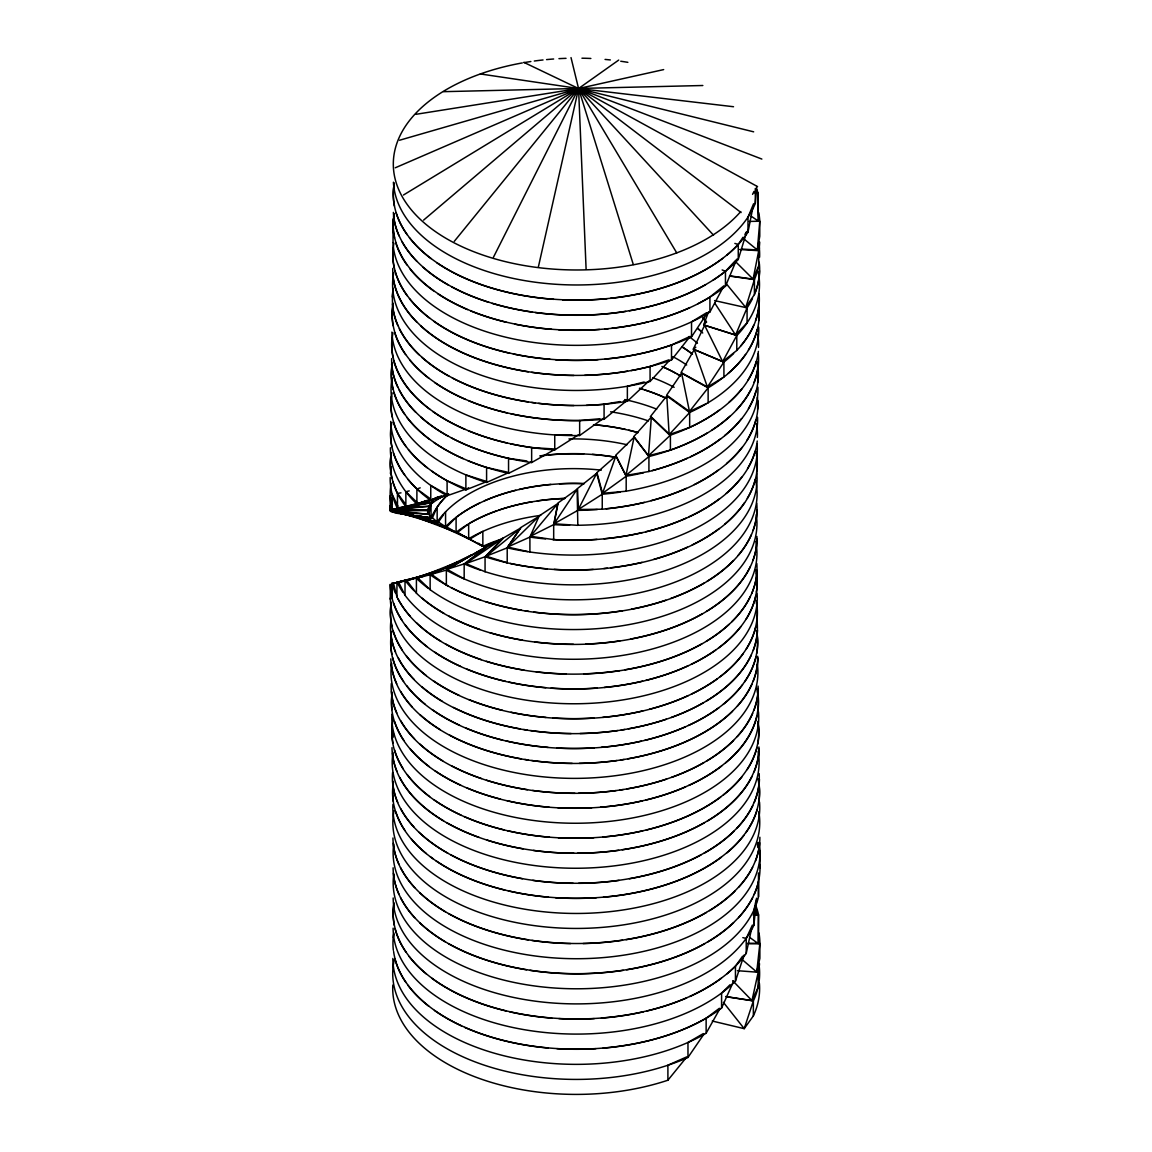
<?xml version="1.0" encoding="UTF-8"?>
<svg xmlns="http://www.w3.org/2000/svg" width="1152" height="1152" viewBox="0 0 1152 1152"><rect width="100%" height="100%" fill="white"/><g stroke="black" fill="none" stroke-linecap="round" stroke-linejoin="round"><path stroke-width="1.5" d="M393.782 874.195A183.456 105.912 0 0 0 557.107 988.186A183.456 105.912 0 0 0 758.491 896.702L758.491 872.986M753.278 915.264L758.477 914.89L758.39 943.69L747.994 943.661M670.406 450.144L670.406 435.154L651.341 417.053L648.49 455.717L670.406 450.144A183.456 105.912 0 0 0 758.275 353.794M393.408 182.189A183.456 105.912 0 0 0 558.23 284.429A183.456 105.912 0 0 0 755.309 203.414L756.734 186.509M393.178 897.97A183.456 105.912 0 0 0 552.686 1002.989A183.456 105.912 0 0 0 753.826 925.387L756.763 898.387M741.974 959.429L756.749 972.043L759.874 943.358A183.456 105.912 0 0 0 758.981 933.005M448.402 494.194A146.765 84.73 0 0 0 431.035 518.141L428.904 514.152L430.733 504.734M557.77 503.582L553.68 524.635L553.68 539.611L530.438 536.285L557.77 503.582L539.179 515.909L529.906 537.091L529.906 552.067L507.614 547.027L520.891 527.472L538.718 516.528L507.614 547.027L529.906 537.091A183.456 105.912 0 0 0 545.558 538.92M747.994 232.157L753.595 203.746L747.994 217.181L747.994 232.157A183.456 105.912 0 0 1 533.837 297.13A183.456 105.912 0 0 1 394.33 183.024M390.974 595.814L390.269 599.256L390.269 584.266A183.456 105.912 0 0 0 391.061 592.891M648.922 471.514L648.922 456.538L634.118 437.155L625.939 475.402L648.922 471.514A183.456 105.912 0 0 0 757.008 361.814M746.222 953.424L752.386 925.085L746.222 938.448L746.222 953.424A183.456 105.912 0 0 1 532.325 1015.848A183.456 105.912 0 0 1 394.013 902.851A183.456 105.912 0 0 0 394.315 925.286M538.416 266.774L578.563 88.531L571.018 57.6M756.562 898.416L753.826 910.411L753.826 925.387M756.749 972.043L759.874 958.334L759.874 943.358L747.634 943.358M393.365 212.386A183.456 105.912 0 0 0 534.528 312.322A183.456 105.912 0 0 0 738.259 259.459L746.755 231.552L744.869 234.418M726.653 284.17L745.762 307.454L754.43 279.59A183.456 105.912 0 0 0 758.218 267.682M393.12 928.166A183.456 105.912 0 0 0 529.085 1030.478A183.456 105.912 0 0 0 735.451 981.13L744.077 955.008M615.888 455.918L602.525 493.344L626.184 491.227L626.184 476.251L615.888 455.918L596.952 472.594L602.525 493.344L626.184 476.251A183.456 105.912 0 0 0 643.594 472.752M752.458 298.613A183.456 105.912 0 0 1 747.072 307.872L747.072 322.848L735.581 334.973L703.67 324.893L708.581 311.731M391.666 510.682L427.666 514.195L428.04 510.278L391.666 510.682L391.205 511.834L428.904 514.152M394.157 213.624A183.456 105.912 0 0 0 511.531 323.338A183.456 105.912 0 0 0 725.458 286.286L736.819 259.142M759.269 262.238A183.456 105.912 0 0 1 758.736 265.666L753.106 279.115L730.123 275.904M601.286 470.16A146.765 84.73 0 0 0 437.155 522.029L432.446 517.766L436.478 508.579M393.61 951.509A183.456 105.912 0 0 0 524.002 1044.749A183.456 105.912 0 0 0 721.584 1008.072L733.651 981.158M693.288 349.2L704.606 325.31L736.79 335.477L736.79 350.453L722.65 361.613L693.288 349.2L695.808 347.227M493.445 257.256L578.563 88.531L618.71 60.077M602.251 509.213L602.251 494.237L596.693 473.285L578.304 509.501L602.251 509.213A183.456 105.912 0 0 0 757.814 400.55M736.79 335.477L722.65 361.613L704.606 325.31M719.856 1008.806L706.133 1033.229L706.133 1018.253L719.395 1008.288M733.622 353.534A183.456 105.912 0 0 1 723.917 362.045L694.282 349.574L681.062 372.557L707.414 387.043L723.917 377.035A183.456 105.912 0 0 0 758.995 310.291M742.982 237.298L738.259 244.469A183.456 105.912 0 0 1 726.926 255.082M393.912 243.158A183.456 105.912 0 0 0 488.506 347.414A183.456 105.912 0 0 0 691.531 336.845L707.069 313.33M577.123 489.182L554.04 523.8L577.829 525.341L577.123 489.182L558.086 502.92L554.04 523.8L577.829 510.365A183.456 105.912 0 0 0 597.312 509.544M745.762 307.454L754.43 294.566A183.456 105.912 0 0 0 759.37 263.65M520.531 528.12L507.211 547.848L507.211 562.838L486.216 556.171L503.741 537.768L520.531 528.12L486.216 556.171L507.211 547.848A183.456 105.912 0 0 0 527.486 551.65M681.61 373.205L689.472 411.48L708.134 387.835L681.61 373.205L666.677 395.122L689.472 411.48L708.134 402.826L708.134 387.835A183.456 105.912 0 0 0 722.851 377.755M703.915 1034.15L687.974 1057.45L687.974 1042.474L703.368 1033.574M583.934 483.696A146.765 84.73 0 0 0 445.565 526.752L404.669 514.238L438.451 522.043L443.534 514.699M390.197 505.642A183.456 105.912 0 0 0 390.139 510.811L426.83 510.408L429.696 506.362L393.725 509.501L390.139 510.811L390.139 495.835L392.386 504.374M726.869 973.915A183.456 105.912 0 0 0 735.451 966.139L742.579 956.203M759.398 983.318A183.456 105.912 0 0 1 753.365 1015.891L744.206 1028.664L712.282 1021.032M392.746 268.445A183.456 105.912 0 0 0 485.496 361.555A183.456 105.912 0 0 0 671.501 359.986L690.163 336.341M689.659 427.464L689.659 412.488L666.792 395.928L650.376 416.606L669.154 434.592L689.659 427.464A183.456 105.912 0 0 0 758.376 351.374M454.291 241.33L578.563 88.531L663.667 69.595M667.901 1080.216L686.894 1056.816L667.901 1065.226L667.901 1080.216A183.456 105.912 0 0 1 481.882 1079.338A183.456 105.912 0 0 1 392.818 985.046M651.341 417.053L633.816 436.507L648.49 455.717L670.406 435.154A183.456 105.912 0 0 0 719.669 409.867M393.667 273.11A183.456 105.912 0 0 0 650.074 381.456L669.326 360.59M735.682 260.352L725.458 271.31A183.456 105.912 0 0 1 713.16 280.123M703.67 324.893L705.974 322.459M502.805 538.229L465.797 563.558L487.382 546.653L502.805 538.229L485.064 556.776L465.797 563.558L485.064 571.752L485.064 556.776A183.456 105.912 0 0 0 506.794 562.666M564.797 498.499A146.765 84.73 0 0 0 456.091 532.325L414.994 516.715L446.717 526.997L454.925 518.558M730.037 984.744L721.584 993.096L721.584 1008.072M634.118 437.155L615.73 455.242L625.939 475.402L648.922 456.538A183.456 105.912 0 0 0 707.53 432.806M392.746 293.357A183.456 105.912 0 0 0 627.365 401.256L649.267 380.693M423.59 220.118L578.563 88.531L733.522 106.733M393.278 303.365A183.456 105.912 0 0 0 604.08 419.27L627.048 400.378L623.52 400.982M709.92 297.014L723.917 285.811L709.92 312.005L709.92 297.014A183.456 105.912 0 0 1 697.954 303.71M596.693 473.285L577.541 488.506L578.304 509.501L602.251 494.237A183.456 105.912 0 0 0 620.309 492.091M468.605 487.742L465.883 489.874A183.456 105.912 0 0 1 392.155 392.89M486.058 546.926L446.976 569.275L486.058 546.926L464.17 563.918L446.976 569.275L464.17 578.894L464.17 563.918A183.456 105.912 0 0 0 480.125 570.053M438.149 524.578L457.186 532.656L467.395 524.779M603.331 418.435L579.658 435.528L579.658 420.552A183.456 105.912 0 0 1 510.898 413.798M393.005 332.784A183.456 105.912 0 0 0 554.746 449.899L578.678 434.664M432.72 502.531L440.395 497.693L407.059 506.088L432.72 502.531L397.469 508.406A183.456 105.912 0 0 1 390.197 477.518M403.459 195.019L578.563 88.531L753.653 131.832M706.536 312.768L691.531 321.869L691.531 336.845M431.424 574.286L446.357 570.11L471.802 554.846L431.424 574.286L446.357 585.086A183.456 105.912 0 0 0 649.728 605.131A183.456 105.912 0 0 0 756.763 503.309M455.688 531.547L469.498 539.294L482.846 531.36L482.846 546.336A146.765 84.73 0 0 1 500.328 539.496M391.651 358.603A183.456 105.912 0 0 0 531.648 462.542L555.451 449.05L531.648 447.566A183.456 105.912 0 0 1 510.494 443.794M454.579 563.89L457.402 562.306M445.133 495.058L439.459 498.211L405.864 506.722A183.456 105.912 0 0 1 391.493 452.534M461.333 560.39L471.802 554.846M392.515 363.168A183.456 105.912 0 0 0 508.55 473.357L531.821 461.65M530.438 536.285L553.68 524.635A183.456 105.912 0 0 0 569.606 525.254M605.146 359.093A183.456 105.912 0 0 0 671.501 345.01L688.608 337.061M408.096 479.506A183.456 105.912 0 0 0 416.894 488.995L416.894 503.971L431.842 499.795L438.149 496.886M438.725 496.757L430.762 500.429A183.456 105.912 0 0 1 391.824 422.554M459.85 561.182L430.142 574.733L417.773 577.872L430.142 589.723A183.456 105.912 0 0 0 641.448 622.022A183.456 105.912 0 0 0 756.302 514.656M494.496 541.944L483.97 546.725L481.147 544.666M507.326 473.213L486.59 482.472L486.59 467.496A183.456 105.912 0 0 1 467.971 460.742M395.266 167.789L578.563 88.531L761.861 159.062M431.842 499.795L441.72 495.734M457.186 562.176L417.773 577.872L445.651 568.166M756.821 563.486A183.456 105.912 0 0 1 602.654 672.797A183.456 105.912 0 0 1 396.936 596.88L393.523 583.2L405.778 580.464M466.373 488.981L447.106 495.763L447.106 480.773A183.456 105.912 0 0 1 431.654 471.053M631.08 370.598A183.456 105.912 0 0 0 650.074 366.48L668.966 359.842M426.456 500.702L418.262 503.568L405.864 491.746L409.219 490.896M420.206 487.843L416.894 488.995L430.474 498.816M416.894 503.971L430.128 499.363M756.922 536.472A183.456 105.912 0 0 1 624.37 640.267A183.456 105.912 0 0 1 416.419 593.208L406.829 580.536L439.56 570.168M439.286 570.053L406.829 580.536L423.504 576.331M448.013 495.043L430.762 500.429L430.762 485.453L446.443 494.165M399.557 140.242L578.563 88.531L757.57 186.61M398.678 507.629L428.429 506.232L433.67 501.898L392.126 509.314A183.456 105.912 0 0 1 391.09 483.379M644.213 381.974L627.365 386.266L627.365 401.256M405.461 506.477L397.469 508.406L397.469 493.43A183.456 105.912 0 0 1 392.818 481.608M393.523 583.2L405.85 580.954M586.426 405.374A183.456 105.912 0 0 0 604.08 404.28L619.978 401.587M400.997 492.84L397.469 493.43L404.928 503.28M405.504 580.81L398.506 581.947L405.014 595.253A183.456 105.912 0 0 0 620.582 655.718A183.456 105.912 0 0 0 755.798 541.483M416.045 114.293L578.563 88.531L741.067 212.558M754.315 192.744L757.757 192.427L758.477 221.213L751.09 216.13M579.658 420.552L599.947 418.738M418.061 507.11L392.126 509.314L392.126 494.338L397.944 506.16M397.224 582.782L392.04 583.214L392.04 598.19A183.456 105.912 0 0 0 598.306 688.032A183.456 105.912 0 0 0 755.582 569.678M753.466 914.717L756.893 914.458L755.611 902.65M443.606 91.67L702.835 85.507M749.29 221.414L759.773 221.242L759.773 236.218L757.354 249.97L741.845 249.062M571.838 434.736L554.746 434.923L554.746 449.899M393.725 509.501L426.83 510.408M739.627 249.509L758.736 250.69L758.736 265.666M737.395 970.69L758.189 972.259A183.456 105.912 0 0 0 759.528 963.662M729.475 276.077L754.43 279.59L754.43 294.566M451.368 437.933A183.456 105.912 0 0 0 508.55 458.381L526.838 460.958M431.035 518.141L395.424 513.058L392.746 511.819L431.035 518.141L431.035 504.835M400.709 513.13L404.237 513.648M409.536 514.426L413.05 514.93M416.578 515.448L421.877 516.226M425.405 516.744L432.446 517.766M480.37 73.958L578.563 88.531L713.506 235.166M725.63 996.523L751.982 1000.598L758.189 987.235L758.189 972.259L751.982 1000.598L732.672 980.698M726.782 996.811L753.365 1000.915A183.456 105.912 0 0 0 758.045 987.336A183.456 105.912 0 0 0 758.736 963.101M714.586 300.586L747.072 307.872L735.581 334.973L714.758 303.106M486.59 467.496L507.197 472.104M437.155 508.709L437.155 522.029L400.118 513.403M398.923 513.029L437.155 522.029M742.824 937.642L746.222 938.448M404.669 514.238L413.568 516.384M420.019 517.968L425.045 519.221M734.861 243.418L738.259 244.469L738.259 259.459M722.16 269.928L725.458 271.31L725.458 286.286M447.106 480.773L464.774 488.304M432.922 522.173L437.774 524.275M436.176 523.814L468.662 538.776A146.765 84.73 0 0 1 540.72 515.39M523.829 62.338L578.563 88.531L676.742 252.893M469.498 539.294L482.846 546.336L478.584 543.226M457.186 532.656L468.662 538.776L468.662 523.8M464.645 536.328L482.846 546.336M457.848 532.685L468.662 538.776M446.717 526.997L456.091 532.325L456.091 517.349A146.765 84.73 0 0 1 479.563 503.064M753.926 912.672L756.893 914.458L754.949 905.89M438.451 522.043L445.565 526.752L445.565 511.776M749.678 937.411L758.39 943.69L758.477 914.89M743.659 238.738L757.354 249.97L759.773 221.242A183.456 105.912 0 0 0 758.722 212.63M735.826 261.936L753.106 279.115L758.736 250.69A183.456 105.912 0 0 0 759.715 242.078M723.398 1002.355L744.206 1028.664L753.365 1000.915L753.365 1015.891M694.282 349.574L707.414 387.043L723.917 362.045L723.917 377.035M633.298 264.514L578.563 88.531L586.109 269.251M757.685 842.53L760.018 852.811L760.018 867.787A183.456 105.912 0 0 1 576.576 973.699A183.456 105.912 0 0 1 393.12 867.787M757.454 844.157L757.814 847.541M759.658 864.403L760.018 867.787M666.792 395.928L669.154 434.592L689.659 412.488A183.456 105.912 0 0 0 705.874 404.064M758.477 221.213L757.757 192.427A183.456 105.912 0 0 0 756.778 189.23M758.491 896.702L758.491 881.726A183.456 105.912 0 0 1 754.171 894.514M755.309 188.438L755.309 203.414M735.451 966.139L735.451 981.13M671.501 345.01L671.501 359.986M650.074 366.48L650.074 381.456M604.08 404.28L604.08 419.27M531.648 447.566L531.648 462.542M508.55 458.381L508.55 473.357M446.357 570.11L446.357 585.086M430.142 589.723L430.142 574.733A183.456 105.912 0 0 0 447.898 585.85M427.666 510.869L427.666 514.195A146.765 84.73 0 0 1 432.187 500.789M416.419 578.232L416.419 593.208M405.864 491.746L405.864 506.722M405.014 595.253L405.014 580.277L430.301 573.984L398.506 581.947L405.014 580.277A183.456 105.912 0 0 0 414.014 590.702M396.936 596.88L396.936 581.904A183.456 105.912 0 0 0 402.854 592.214M393.034 227.52L393.034 242.51M392.04 598.19L392.04 583.214A183.456 105.912 0 0 0 395.222 592.805M759.499 802.008A183.456 105.912 0 0 1 753.667 834.61A183.456 105.912 0 0 1 550.037 912.37A183.456 105.912 0 0 1 392.918 804.485M757.267 809.395A183.456 105.912 0 0 1 745.891 832.666M743.789 835.517A183.456 105.912 0 0 1 726.826 852.912M721.397 857.189A183.456 105.912 0 0 1 603.403 897.221M596.304 897.754A183.456 105.912 0 0 1 555.523 897.725M548.424 897.178A183.456 105.912 0 0 1 508.277 890.885M504.835 890.064A183.456 105.912 0 0 1 436.075 860.861M433.152 858.816A183.456 105.912 0 0 1 430.315 856.728M426.24 853.517A183.456 105.912 0 0 1 411.35 838.987M404.928 830.477A183.456 105.912 0 0 1 395.798 811.829M393.379 801.475A183.456 105.912 0 0 1 393.278 784.224M758.952 783.49A183.456 105.912 0 0 1 758.794 802.483M758.117 751.363A183.456 105.912 0 0 1 576.49 868.248A183.456 105.912 0 0 1 393.019 752.328M759.096 748.541A183.456 105.912 0 0 1 754.128 771.84M751.968 776.606A183.456 105.912 0 0 1 707.587 820.944M704.491 822.744A183.456 105.912 0 0 1 622.267 849.787M618.667 850.32A183.456 105.912 0 0 1 577.512 853.258M573.926 853.258A183.456 105.912 0 0 1 533.434 850.421M523.08 848.822A183.456 105.912 0 0 1 487.296 840.168M478.958 837.36A183.456 105.912 0 0 1 446.616 822.629M443.534 820.829A183.456 105.912 0 0 1 399.874 777.658M396.965 771.322A183.456 105.912 0 0 1 392.472 753.12M393.005 737.496A183.456 105.912 0 0 1 393.653 734.083M756.965 538.646A183.456 105.912 0 0 1 752.962 560.362M750.269 566.741A183.456 105.912 0 0 1 706.55 611.309M701.928 614.016A183.456 105.912 0 0 1 630.562 639.043M619.877 640.858A183.456 105.912 0 0 1 585.893 644.054M573.394 644.285A183.456 105.912 0 0 1 534.6 641.88M522.475 640.109A183.456 105.912 0 0 1 489.974 632.678M479.822 629.438A183.456 105.912 0 0 1 448.805 616.061M444.053 613.426A183.456 105.912 0 0 1 422.093 598.162M437.155 507.053A146.765 84.73 0 0 1 448.661 493.834M539.784 455.918A146.765 84.73 0 0 1 545.155 455.242M548.741 454.867A146.765 84.73 0 0 1 583.718 453.845M592.43 454.349A146.765 84.73 0 0 1 615.715 457.229M757.915 778.637A183.456 105.912 0 0 1 578.894 898.315A183.456 105.912 0 0 1 393.466 781.934M759.442 779.227A183.456 105.912 0 0 1 754.243 802.512M752.818 805.694A183.456 105.912 0 0 1 736.704 828.518M734.198 831.067A183.456 105.912 0 0 1 704.102 853.258M700.92 855A183.456 105.912 0 0 1 629.41 878.76M619.056 880.387A183.456 105.912 0 0 1 578.592 883.339M573.221 883.325A183.456 105.912 0 0 1 532.771 880.358M522.418 878.717A183.456 105.912 0 0 1 450.95 854.914M447.782 853.171A183.456 105.912 0 0 1 419.026 832.234M414.014 827.122A183.456 105.912 0 0 1 400.752 808.718M397.728 802.397A183.456 105.912 0 0 1 392.659 780.854M758.909 746.942A183.456 105.912 0 0 1 576.101 853.229A183.456 105.912 0 0 1 392.011 747.677M757.022 747.518A183.456 105.912 0 0 1 747.158 769.637M741.974 776.779A183.456 105.912 0 0 1 723.456 794.923M720.691 797.04A183.456 105.912 0 0 1 646.258 830.045M642.816 830.851A183.456 105.912 0 0 1 602.698 837.072M593.827 837.72A183.456 105.912 0 0 1 558.374 837.792M549.49 837.187A183.456 105.912 0 0 1 507.571 830.736M504.13 829.915A183.456 105.912 0 0 1 464.299 816.581M461.117 815.155A183.456 105.912 0 0 1 433.901 799.704M429.61 796.579A183.456 105.912 0 0 1 407.275 774.634M403.286 768.888A183.456 105.912 0 0 1 394.574 749.966M392.962 743.069A183.456 105.912 0 0 1 392.357 725.803M757.973 721.598A183.456 105.912 0 0 1 757.786 744.062M757.354 664.272A183.456 105.912 0 0 1 573.638 778.378A183.456 105.912 0 0 1 391.68 663.35M757.901 657.936A183.456 105.912 0 0 1 753.221 681.25M751.853 684.432A183.456 105.912 0 0 1 737.438 706.09M732.528 711.23A183.456 105.912 0 0 1 627.653 758.851M624.096 759.442A183.456 105.912 0 0 1 620.496 760.003M616.896 760.522A183.456 105.912 0 0 1 579.37 763.358M572.213 763.387A183.456 105.912 0 0 1 531.734 760.493M528.264 759.989A183.456 105.912 0 0 1 524.822 759.442M521.381 758.866A183.456 105.912 0 0 1 449.496 735.034M440.194 729.662A183.456 105.912 0 0 1 420.048 714.672M412.358 707.083A183.456 105.912 0 0 1 400.781 691.618M396.734 683.77A183.456 105.912 0 0 1 391.349 663.998M758.074 686.102A183.456 105.912 0 0 1 572.4 793.31A183.456 105.912 0 0 1 391.306 683.525M757.022 570.298A183.456 105.912 0 0 1 751.723 593.467M750.283 596.65A183.456 105.912 0 0 1 731.693 621.85M729.058 624.355A183.456 105.912 0 0 1 706.435 641.16M701.798 643.867A183.456 105.912 0 0 1 625.046 669.773M619.661 670.622A183.456 105.912 0 0 1 583.891 673.848M566.021 673.934A183.456 105.912 0 0 1 536.141 671.789M523.987 670.075A183.456 105.912 0 0 1 486.374 661.277M481.32 659.635A183.456 105.912 0 0 1 445.493 643.91M440.856 641.203A183.456 105.912 0 0 1 416.52 622.814M410.342 616.406A183.456 105.912 0 0 1 398.203 599.126M484.358 500.846A146.765 84.73 0 0 1 515.794 490.219M519.149 489.427A146.765 84.73 0 0 1 550.886 484.402M559.57 483.768A146.765 84.73 0 0 1 584.078 483.595M757.051 621.274A183.456 105.912 0 0 1 574.69 733.637A183.456 105.912 0 0 1 390.744 622.123M755.726 627.019A183.456 105.912 0 0 1 746.194 649.181M743.256 653.515A183.456 105.912 0 0 1 720.144 676.728M717.322 678.816A183.456 105.912 0 0 1 691.474 694.066M688.219 695.606A183.456 105.912 0 0 1 649.613 709.229M642.787 710.928A183.456 105.912 0 0 1 602.77 717.35M593.899 718.027A183.456 105.912 0 0 1 553.118 717.97M546.019 717.422A183.456 105.912 0 0 1 511.027 712.238M502.387 710.266A183.456 105.912 0 0 1 468.95 699.595M459.274 695.419A183.456 105.912 0 0 1 433.397 680.818M426.298 675.605A183.456 105.912 0 0 1 406.397 655.891M402.322 650.16A183.456 105.912 0 0 1 393.322 631.296M391.968 626.126A183.456 105.912 0 0 1 390.931 605.405M756.59 602.827A183.456 105.912 0 0 1 756.72 621.821M756.605 687.974A183.456 105.912 0 0 1 578.794 808.243A183.456 105.912 0 0 1 392.198 692.496M758.29 688.565A183.456 105.912 0 0 1 753.97 710.266M752.659 713.462A183.456 105.912 0 0 1 737.251 736.632M733.565 740.491A183.456 105.912 0 0 1 706.781 760.968M703.699 762.768A183.456 105.912 0 0 1 671.544 777.384M666.576 779.098A183.456 105.912 0 0 1 626.832 788.947M623.261 789.538A183.456 105.912 0 0 1 619.661 790.085M616.061 790.589A183.456 105.912 0 0 1 578.491 793.267M574.92 793.296A183.456 105.912 0 0 1 532.642 790.445M527.429 789.696A183.456 105.912 0 0 1 486.49 780.192M481.45 778.536A183.456 105.912 0 0 1 452.189 766.138M442.728 760.853A183.456 105.912 0 0 1 419.76 743.947M414.576 738.907A183.456 105.912 0 0 1 400.781 720.821M396.821 712.944A183.456 105.912 0 0 1 391.536 691.416M758.794 811.757A183.456 105.912 0 0 1 575.453 928.44A183.456 105.912 0 0 1 393.984 810.778M706.018 1033.33A183.456 105.912 0 0 1 506.102 1056.298A183.456 105.912 0 0 1 392.846 958.435M706.133 1018.253A183.456 105.912 0 0 1 603.014 1048.162M595.915 1048.68A183.456 105.912 0 0 1 556.906 1048.68M548.05 1048.003A183.456 105.912 0 0 1 464.731 1027.397M461.578 1025.957A183.456 105.912 0 0 1 434.448 1010.434M428.803 1006.243A183.456 105.912 0 0 1 407.981 985.32M405.922 982.454A183.456 105.912 0 0 1 394.949 958.91M393.35 950.256A183.456 105.912 0 0 1 393.84 933.005M393.307 937.613A183.456 105.912 0 0 1 393.739 934.142M756.23 906.754A183.456 105.912 0 0 1 758.549 914.774M759.11 842.213A183.456 105.912 0 0 1 758.491 866.448A183.456 105.912 0 0 1 557.28 958.133A183.456 105.912 0 0 1 393.725 844.171M759.744 842.746A183.456 105.912 0 0 1 755.482 860.962M752.645 867.312A183.456 105.912 0 0 1 738.605 887.299M734.904 891.144A183.456 105.912 0 0 1 709.517 910.656M706.45 912.47A183.456 105.912 0 0 1 626.083 939.686M622.498 940.248A183.456 105.912 0 0 1 583.085 943.56M570.571 943.574A183.456 105.912 0 0 1 531.936 940.45M528.466 939.931A183.456 105.912 0 0 1 448.574 913.622M445.464 911.837A183.456 105.912 0 0 1 419.746 892.728M414.706 887.63A183.456 105.912 0 0 1 400.55 867.672M399.024 864.504A183.456 105.912 0 0 1 393.293 843.12M755.539 480.197A183.456 105.912 0 0 1 656.251 588.47A183.456 105.912 0 0 1 446.429 570.226M610.574 411.797A146.765 84.73 0 0 1 648.36 420.898M756.835 473.458A183.456 105.912 0 0 1 751.709 504.374A183.456 105.912 0 0 1 484.963 571.651M390.413 473.573A183.456 105.912 0 0 1 391.406 466.69M624.701 399.571A146.765 84.73 0 0 1 656.669 409.133M755.266 479.318A183.456 105.912 0 0 1 747.302 498.341M744.523 502.704A183.456 105.912 0 0 1 724.723 524.203M719.309 528.494A183.456 105.912 0 0 1 692.237 544.91M687.355 547.2A183.456 105.912 0 0 1 653.918 559.31M642.024 562.349A183.456 105.912 0 0 1 610.834 567.778M607.334 568.181A183.456 105.912 0 0 1 603.806 568.541M593.179 569.376A183.456 105.912 0 0 1 554.17 569.362M547.07 568.843A183.456 105.912 0 0 1 510.264 563.429M391.91 478.166A183.456 105.912 0 0 1 390.845 455.717M756.518 455.126A183.456 105.912 0 0 1 756.605 472.392M639.835 388.411A146.765 84.73 0 0 1 643.061 389.376M644.659 389.88A146.765 84.73 0 0 1 666.432 398.376M757.051 443.707A183.456 105.912 0 0 1 751.925 474.624A183.456 105.912 0 0 1 529.776 551.981M416.765 503.885A183.456 105.912 0 0 1 390.413 447.768M652.838 377.77A146.765 84.73 0 0 1 674.15 387.317M755.064 451.267A183.456 105.912 0 0 1 747.547 468.562M741.686 477.216A183.456 105.912 0 0 1 726.264 493.33M719.568 498.73A183.456 105.912 0 0 1 689.256 516.672M685.958 518.184A183.456 105.912 0 0 1 645.725 531.763M642.283 532.584A183.456 105.912 0 0 1 604.066 538.762M596.981 539.366A183.456 105.912 0 0 1 552.643 539.482M404.813 475.258A183.456 105.912 0 0 1 393.595 453.557M391.781 446.659A183.456 105.912 0 0 1 390.888 427.68M756.504 423.619A183.456 105.912 0 0 1 757.354 437.414M661.882 366.437A146.765 84.73 0 0 1 675.749 373.234M677.347 374.126A146.765 84.73 0 0 1 680.486 375.984M755.986 451.541A183.456 105.912 0 0 1 507.211 562.838M639.418 388.354A146.765 84.73 0 0 1 665.77 398.102M428.026 588.154A183.456 105.912 0 0 1 416.434 578.347M568.944 438.941A146.765 84.73 0 0 1 627.062 444.744M756.95 510.106A183.456 105.912 0 0 1 753.163 530.107M751.248 534.902A183.456 105.912 0 0 1 738.23 555.293M733.507 560.491A183.456 105.912 0 0 1 707.213 581.184M704.174 583.013A183.456 105.912 0 0 1 670.752 598.478M665.784 600.206A183.456 105.912 0 0 1 631.483 609.149M622.598 610.718A183.456 105.912 0 0 1 533.808 612.058M528.581 611.352A183.456 105.912 0 0 1 525.125 610.819M521.683 610.258A183.456 105.912 0 0 1 485.712 601.646M480.658 600.005A183.456 105.912 0 0 1 451.138 587.563M625.378 429.394A146.765 84.73 0 0 0 593.482 424.714A146.765 84.73 0 0 1 638.035 432.662M628.834 430.171A146.765 84.73 0 0 1 637.589 432.432M757.224 441.014A183.456 105.912 0 0 1 553.68 539.611M756.648 423.648A183.456 105.912 0 0 1 757.152 427.104M662.918 366.883A146.765 84.73 0 0 1 680.443 375.941M757.555 417.341A183.456 105.912 0 0 1 752.213 444.816A183.456 105.912 0 0 1 577.656 525.269M446.933 495.691A183.456 105.912 0 0 1 390.715 421.416M672.768 356.63A146.765 84.73 0 0 1 686.678 364.997M755.842 419.731A183.456 105.912 0 0 1 747 440.208M742.018 447.394A183.456 105.912 0 0 1 726.595 463.522M718.488 469.958A183.456 105.912 0 0 1 694.411 484.531M686.275 488.362A183.456 105.912 0 0 1 651.139 500.645M644.328 502.358A183.456 105.912 0 0 1 606.154 508.766M427.421 467.914A183.456 105.912 0 0 1 408.413 449.683M406.195 446.861A183.456 105.912 0 0 1 393.394 422.021M392.112 416.851A183.456 105.912 0 0 1 391.421 396.13M757.339 397.267A183.456 105.912 0 0 1 757.57 409.334M682.358 347.126A146.765 84.73 0 0 1 692.467 354.197M682.085 346.882A146.765 84.73 0 0 1 691.949 353.707M757.901 387.13A183.456 105.912 0 0 1 752.731 414.619A183.456 105.912 0 0 1 625.68 491.242M486.403 482.443A183.456 105.912 0 0 1 392.155 377.914M689.026 336.557A146.765 84.73 0 0 1 697.464 343.282M541.224 455.846A146.765 84.73 0 0 1 615.773 457.358M703.066 318.154A146.765 84.73 0 0 1 706.651 322.085M756.274 361.282A183.456 105.912 0 0 1 748.008 380.059M741.974 388.67A183.456 105.912 0 0 1 729 402.293M507.024 443.016A183.456 105.912 0 0 1 468.374 430.805M465.134 429.437A183.456 105.912 0 0 1 432.85 411.538M429.998 409.464A183.456 105.912 0 0 1 393.811 360.864M392.976 357.408A183.456 105.912 0 0 1 391.968 338.429M757.843 335.362A183.456 105.912 0 0 1 758.491 347.429M755.87 391.205A183.456 105.912 0 0 1 748.469 408.528M741.557 418.594A183.456 105.912 0 0 1 724.738 435.528M720.662 438.739A183.456 105.912 0 0 1 690.466 456.754M687.168 458.266A183.456 105.912 0 0 1 652.104 470.621M463.118 458.669A183.456 105.912 0 0 1 433.915 442.498M429.581 439.402A183.456 105.912 0 0 1 406.843 417.326M404.755 414.475A183.456 105.912 0 0 1 393.883 392.515M392.962 389.074A183.456 105.912 0 0 1 392.011 364.882M757.44 365.299A183.456 105.912 0 0 1 757.627 382.565M700.099 330.566A146.765 84.73 0 0 0 697.709 328.378A146.765 84.73 0 0 1 702.734 333M757.814 333.994A183.456 105.912 0 0 1 758.318 337.464M758.707 327.269A183.456 105.912 0 0 1 753.523 354.758A183.456 105.912 0 0 1 707.918 402.84M579.456 435.557A183.456 105.912 0 0 1 391.896 332.078M758.275 362.448A183.456 105.912 0 0 1 754.085 382.32M751.306 388.685A183.456 105.912 0 0 1 736.416 409.853M730.008 416.174A183.456 105.912 0 0 1 711.979 430.013M448.157 436.205A183.456 105.912 0 0 1 420.71 417.024M415.685 412.258A183.456 105.912 0 0 1 399.226 390.154M397.67 386.986A183.456 105.912 0 0 1 391.579 363.773M702.734 318.024A146.765 84.73 0 0 1 706.133 321.696M598.061 359.669A183.456 105.912 0 0 1 555.494 359.741M550.166 359.352A183.456 105.912 0 0 1 513.331 354.01M509.846 353.261A183.456 105.912 0 0 1 433.944 321.394M429.696 318.254A183.456 105.912 0 0 1 409.45 298.656M407.275 295.834A183.456 105.912 0 0 1 394.906 270.706M394.07 267.264A183.456 105.912 0 0 1 393.062 248.27M758.65 243.49A183.456 105.912 0 0 1 759.586 257.27M757.123 329.558A183.456 105.912 0 0 1 748.411 350.064M745.546 354.413A183.456 105.912 0 0 1 728.15 373.406M507.427 413.021A183.456 105.912 0 0 1 468.778 400.81M465.538 399.442A183.456 105.912 0 0 1 434.722 382.579M429.005 378.418A183.456 105.912 0 0 1 409.882 360.216M405.562 354.557A183.456 105.912 0 0 1 394.69 332.582M393.048 325.685A183.456 105.912 0 0 1 392.818 304.963M758.491 307.094A183.456 105.912 0 0 1 758.635 320.904M758.736 243.158A183.456 105.912 0 0 1 759.47 248.342M709.834 312.077A183.456 105.912 0 0 1 511.186 338.443A183.456 105.912 0 0 1 392.962 242.582M758.146 271.742A183.456 105.912 0 0 1 736.963 335.405M759.485 270.648A183.456 105.912 0 0 1 755.237 292.248M627.538 371.218A183.456 105.912 0 0 1 584.669 375.365M573.941 375.48A183.456 105.912 0 0 1 531.72 372.341M528.264 371.822A183.456 105.912 0 0 1 420.552 325.771M416.837 322.186A183.456 105.912 0 0 1 392.731 273.715M759.053 293.746A183.456 105.912 0 0 1 736.79 350.453M759.139 300.542A183.456 105.912 0 0 1 755.539 320.544M753.667 325.354A183.456 105.912 0 0 1 740.822 345.787M573.926 405.562A183.456 105.912 0 0 1 538.661 403.387M535.176 402.941A183.456 105.912 0 0 1 531.691 402.466M528.221 401.947A183.456 105.912 0 0 1 452.405 378.072M449.179 376.344A183.456 105.912 0 0 1 421.675 357.192M419.112 354.83A183.456 105.912 0 0 1 399.312 328.766M397.843 325.598A183.456 105.912 0 0 1 392.4 303.97M392.299 297.014A183.456 105.912 0 0 1 393.278 288.389M757.757 721.541A183.456 105.912 0 0 1 572.918 838.224A183.456 105.912 0 0 1 393.293 718.848M758.462 711.792A183.456 105.912 0 0 1 752.63 744.394A183.456 105.912 0 0 1 549 822.154A183.456 105.912 0 0 1 391.882 714.269M757.022 715.81A183.456 105.912 0 0 1 725.717 762.768M721.685 766.008A183.456 105.912 0 0 1 688.824 785.434M685.642 786.859A183.456 105.912 0 0 1 645.854 800.064M642.413 800.87A183.456 105.912 0 0 1 600.523 807.235M591.638 807.826A183.456 105.912 0 0 1 557.971 807.797M549.086 807.192A183.456 105.912 0 0 1 507.168 800.741M500.328 799.07A183.456 105.912 0 0 1 467.122 787.982M460.714 785.174A183.456 105.912 0 0 1 434.966 770.731M429.206 766.584A183.456 105.912 0 0 1 410.242 748.858M403.819 740.347A183.456 105.912 0 0 1 394.69 721.699M392.04 709.618A183.456 105.912 0 0 1 392.17 694.08M757.57 691.618A183.456 105.912 0 0 1 757.685 712.339M757.08 593.122A183.456 105.912 0 0 1 751.579 624.024A183.456 105.912 0 0 1 552.082 703.022A183.456 105.912 0 0 1 390.37 599.155M755.856 595.512A183.456 105.912 0 0 1 745.949 619.416M740.88 626.587A183.456 105.912 0 0 1 718.502 648M715.637 650.074A183.456 105.912 0 0 1 691.229 664.301M687.974 665.842A183.456 105.912 0 0 1 645.97 680.328M642.542 681.149A183.456 105.912 0 0 1 604.282 687.413M597.211 688.018A183.456 105.912 0 0 1 551.088 688.09M545.774 687.658A183.456 105.912 0 0 1 509.04 682.099M505.57 681.322A183.456 105.912 0 0 1 467.064 669.154M460.613 666.374A183.456 105.912 0 0 1 434.65 652.061M427.421 646.906A183.456 105.912 0 0 1 405.086 624.701M402.077 620.395A183.456 105.912 0 0 1 393.638 603.23M756.346 573.062A183.456 105.912 0 0 1 756.475 592.056M470.074 522.979A146.765 84.73 0 0 1 497.059 510.71M498.773 510.12A146.765 84.73 0 0 1 532.253 501.696M537.336 500.89A146.765 84.73 0 0 1 564.97 498.398M756.518 631.354A183.456 105.912 0 0 1 574.099 748.541A183.456 105.912 0 0 1 391.694 631.354M757.498 630.259A183.456 105.912 0 0 1 753.336 650.232M751.32 655.013A183.456 105.912 0 0 1 706.406 701.021M703.325 702.821A183.456 105.912 0 0 1 671.242 717.494M666.288 719.222A183.456 105.912 0 0 1 628.373 728.813M624.816 729.432A183.456 105.912 0 0 1 621.23 730.008M617.63 730.541A183.456 105.912 0 0 1 580.061 733.507M571.118 733.55A183.456 105.912 0 0 1 530.669 730.541M527.198 730.037A183.456 105.912 0 0 1 523.757 729.49M520.33 728.899A183.456 105.912 0 0 1 453.485 707.443M442.354 701.352A183.456 105.912 0 0 1 422.078 686.923M414.086 679.435A183.456 105.912 0 0 1 398.477 658.253M395.539 651.917A183.456 105.912 0 0 1 391.147 635.458M756.101 600.955A183.456 105.912 0 0 1 574.877 718.747A183.456 105.912 0 0 1 391.291 602.194M759.859 837.23A183.456 105.912 0 0 1 577.051 943.517A183.456 105.912 0 0 1 392.962 837.979M757.699 656.237A183.456 105.912 0 0 1 576.504 763.445A183.456 105.912 0 0 1 390.83 658.829M756.043 656.827A183.456 105.912 0 0 1 744.595 681.898M742.536 684.749A183.456 105.912 0 0 1 723.197 704.405M719.064 707.587A183.456 105.912 0 0 1 688.536 725.414M685.224 726.898A183.456 105.912 0 0 1 644.818 740.333M641.376 741.125A183.456 105.912 0 0 1 601.315 747.317M594.216 747.85A183.456 105.912 0 0 1 556.992 748.008M548.107 747.389A183.456 105.912 0 0 1 506.131 740.894M502.704 740.088A183.456 105.912 0 0 1 465.998 728.064M459.605 725.242A183.456 105.912 0 0 1 432.259 709.618M425.261 704.347A183.456 105.912 0 0 1 406.728 685.699M403.603 681.422A183.456 105.912 0 0 1 392.688 657.662M391.925 654.206A183.456 105.912 0 0 1 391.075 636.955M756.605 630.907A183.456 105.912 0 0 1 756.763 653.371M759.168 773.554A183.456 105.912 0 0 1 574.978 883.267A183.456 105.912 0 0 1 392.573 772.56M687.845 1057.536A183.456 105.912 0 0 1 484.445 1065.226A183.456 105.912 0 0 1 394.286 959.688M752.659 897.682A183.456 105.912 0 0 1 738.562 917.654M733.55 922.752A183.456 105.912 0 0 1 707.875 941.89M704.765 943.69A183.456 105.912 0 0 1 626.674 969.797M623.232 970.344A183.456 105.912 0 0 1 529.992 970.344M526.55 969.797A183.456 105.912 0 0 1 448.459 943.69M445.349 941.89A183.456 105.912 0 0 1 419.674 922.752M414.662 917.654A183.456 105.912 0 0 1 400.565 897.682M399.053 894.514A183.456 105.912 0 0 1 393.379 873.115M721.411 978.192A183.456 105.912 0 0 1 689.846 996.509M686.65 997.92A183.456 105.912 0 0 1 646.776 1011.038M643.334 1011.845A183.456 105.912 0 0 1 601.402 1018.123M594.302 1018.613A183.456 105.912 0 0 1 558.85 1018.613M551.736 1018.123A183.456 105.912 0 0 1 509.818 1011.845M506.362 1011.038A183.456 105.912 0 0 1 431.741 978.192M426.269 973.915A183.456 105.912 0 0 1 409.205 956.563M406.08 952.286A183.456 105.912 0 0 1 395.107 928.742M722.65 258.451A183.456 105.912 0 0 1 610.474 298.368M606.946 298.728A183.456 105.912 0 0 1 562.651 299.866M553.752 299.347A183.456 105.912 0 0 1 436.766 262.728M431.006 258.595A183.456 105.912 0 0 1 409.406 237.686M407.275 234.835A183.456 105.912 0 0 1 396.144 212.918M394.416 206.021A183.456 105.912 0 0 1 393.71 187.027M705.586 284.717A183.456 105.912 0 0 1 629.395 310.795M625.824 311.4A183.456 105.912 0 0 1 535.334 312.552M531.864 312.062A183.456 105.912 0 0 1 492.264 303.394M488.851 302.342A183.456 105.912 0 0 1 451.627 286.848M448.589 285.178A183.456 105.912 0 0 1 423.187 267.365M416.909 261.403A183.456 105.912 0 0 1 402.235 242.136M399.053 235.843A183.456 105.912 0 0 1 393.581 215.971M754.013 191.405A183.456 105.912 0 0 1 752.558 194.357M740.736 211.565A183.456 105.912 0 0 1 436.882 232.589A183.456 105.912 0 0 1 522.302 62.928M524.059 62.626A183.456 105.912 0 0 1 530.856 61.531M534.312 61.027A183.456 105.912 0 0 1 543.038 59.962M546.566 59.602A183.456 105.912 0 0 1 553.637 58.997M558.95 58.651A183.456 105.912 0 0 1 566.035 58.334M581.947 58.205A183.456 105.912 0 0 1 590.861 58.464M605.059 59.429A183.456 105.912 0 0 1 610.33 59.947M620.755 61.243A183.456 105.912 0 0 1 627.854 62.338M689.89 307.598A183.456 105.912 0 0 1 651.6 320.99M648.202 321.854A183.456 105.912 0 0 1 611.899 328.291M608.386 328.68A183.456 105.912 0 0 1 604.843 329.011M599.544 329.458A183.456 105.912 0 0 1 558.749 329.803M551.65 329.328A183.456 105.912 0 0 1 514.742 324.13M506.074 322.2A183.456 105.912 0 0 1 470.736 310.968M467.467 309.6A183.456 105.912 0 0 1 437.947 293.861M433.512 290.808A183.456 105.912 0 0 1 410.184 269.208M406.944 264.96A183.456 105.912 0 0 1 395.813 243.029M394.445 237.874A183.456 105.912 0 0 1 393.192 218.894M486.878 481.55L465.883 489.874L465.883 474.898L486.878 481.55"/></g></svg>
